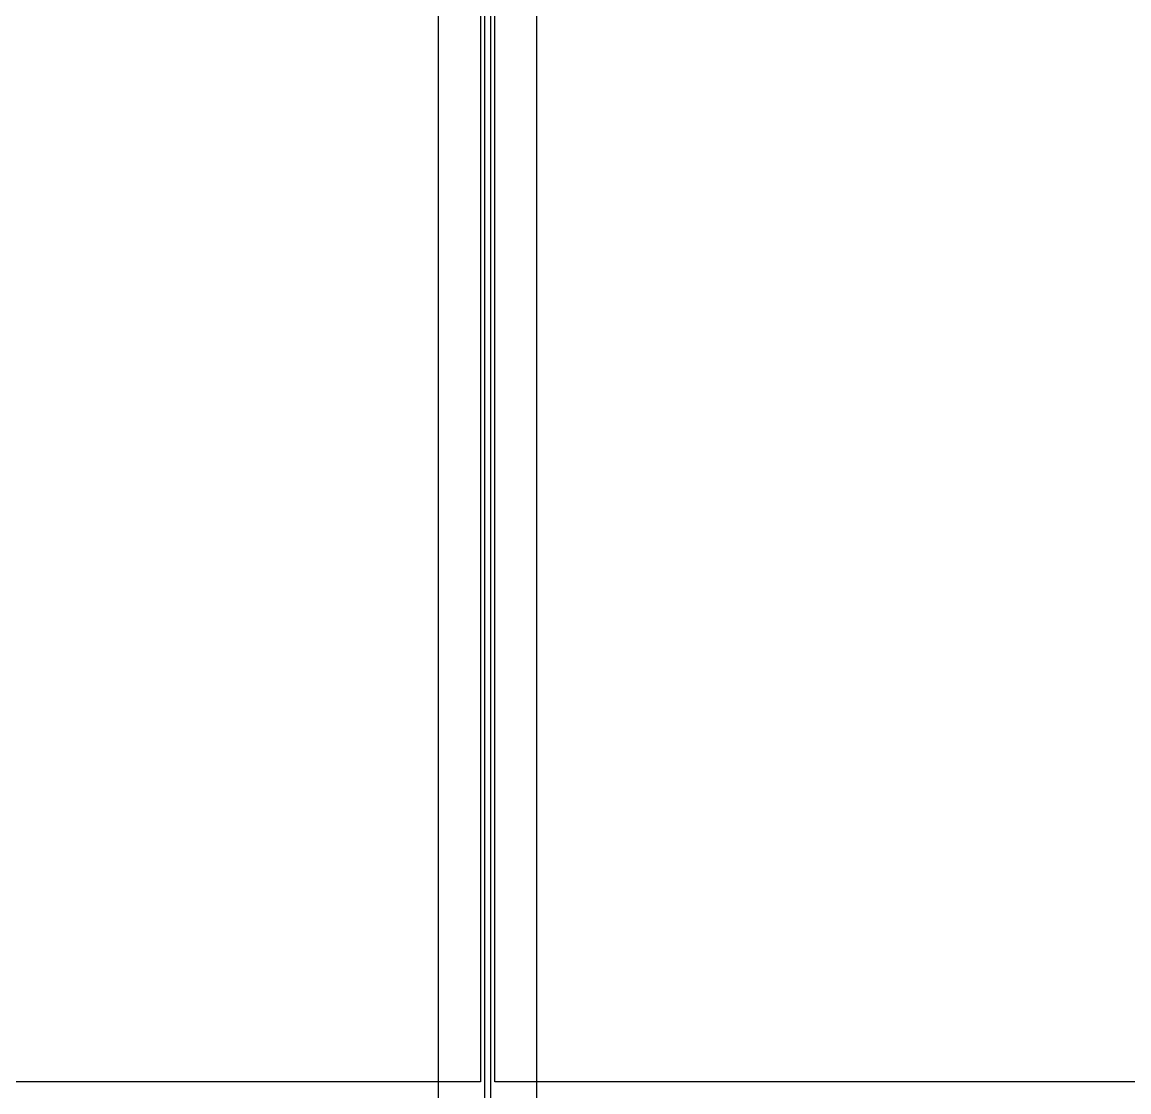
# Model space of a CAD drawing. Header units: millimetres. Extents: x 45 to 545, y -265 to -129.
# Drawn here: x 133.46 to 172.77, y -204.98 to -166.99 of the extents above; entities that cross this region are included whole.
import ezdxf

# ---------------------------------------------------------------- set-up
doc = ezdxf.new("R2010")
doc.units = ezdxf.units.MM
for name, color, linetype, true_color in [('B.Cu', 151, 'CONTINUOUS', 0x6fccdb), ('F.Cu', 241, 'CONTINUOUS', 0xe27299), ('User.4', 31, 'CONTINUOUS', 0xd8c852)]:
    doc.layers.add(name, color=color, linetype=linetype, true_color=true_color)

msp = doc.modelspace()

# ---------------------------------------------------------------- linework, layer by layer
at = {"layer": 'B.Cu', "linetype": 'CONTINUOUS'}
for p, q in [((149.9, -205.375), (149.9, -162.341421)), ((150.1, -162.3), (150.1, -205.333578))]:
    msp.add_line(p, q, dxfattribs=at)
at = {"layer": 'F.Cu', "linetype": 'CONTINUOUS'}
for p, q in [((149.75, -164.125), (149.75, -204.625)), ((150.25, -204.625), (150.25, -164.125)), ((149.75, -204.625), (121.25, -204.625)), ((178.75, -204.625), (150.25, -204.625))]:
    msp.add_line(p, q, dxfattribs=at)
at = {"layer": 'User.4', "linetype": 'CONTINUOUS'}
for p, q in [((148.25, -246.125), (148.25, -164.125)), ((151.75, -246.125), (151.75, -164.125))]:
    msp.add_line(p, q, dxfattribs=at)

doc.saveas('drawing.dxf')
